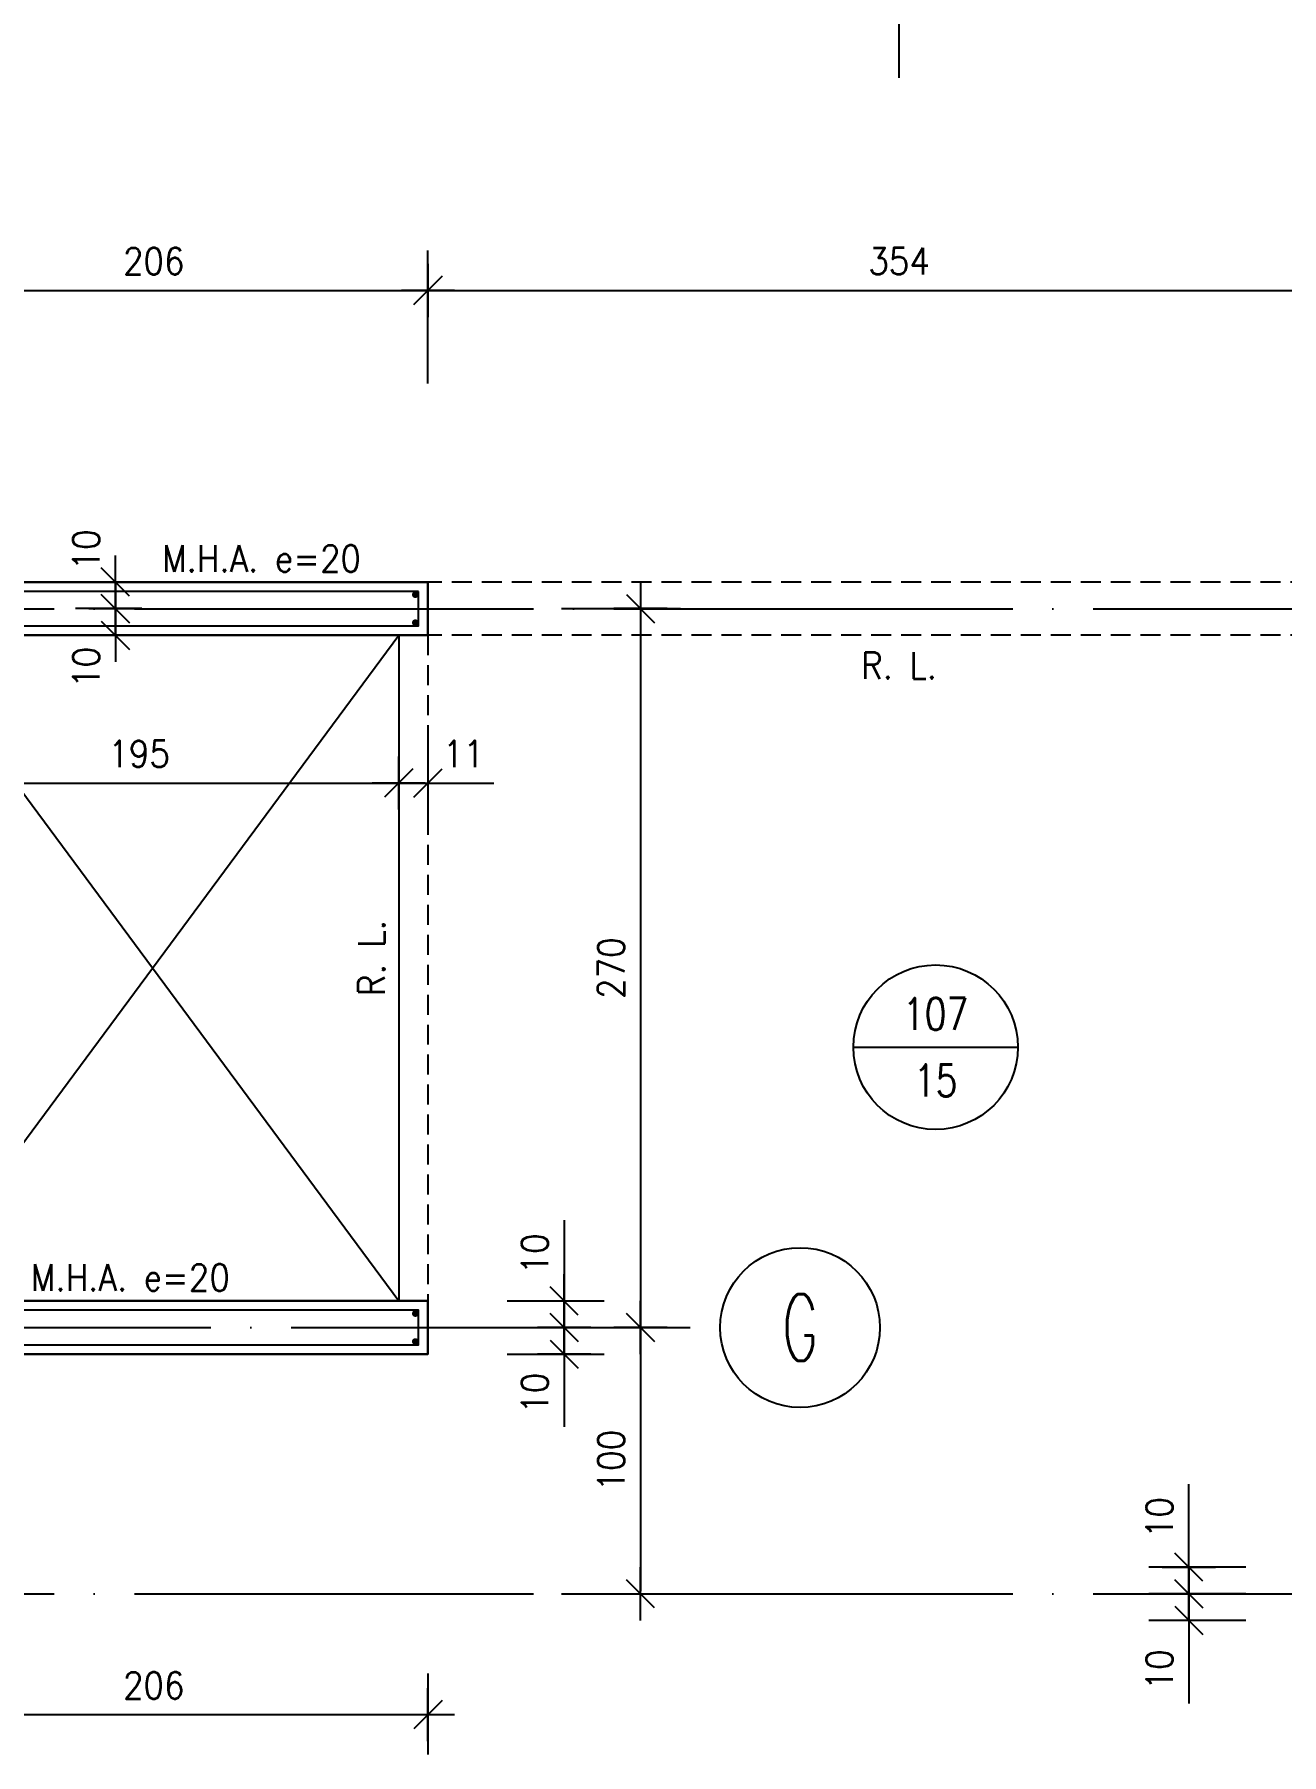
# Model space of a CAD drawing. Extents: x 2771 to 13802, y -1997 to 16878.
# Drawn here: x 5170 to 5638, y 5467 to 6113 of the extents above; entities that cross this region are included whole.
import ezdxf
from ezdxf.enums import TextEntityAlignment as Align

# ---------------------------------------------------------------- set-up
doc = ezdxf.new("R2010")
doc.units = 0
doc.header["$LTSCALE"] = 60
doc.header["$PDMODE"] = 1
doc.linetypes.add('EJES', pattern=[3, 2.5, -0.25, 0, -0.25])
doc.linetypes.add('HIDDEN2', pattern=[0.1875, 0.125, -0.0625])
doc.layers.get('0').update_dxf_attribs({"linetype": 'CONTINUOUS'})
doc.layers.get('DEFPOINTS').update_dxf_attribs({"linetype": 'CONTINUOUS'})
for name, color, linetype in [('AREA_MUROS', 6, 'CONTINUOUS'), ('COTAS', 3, 'CONTINUOUS'), ('CRUCES', 9, 'CONTINUOUS'), ('EJES', 1, 'EJES'), ('MALLA', 1, 'CONTINUOUS'), ('MUROS', 4, 'CONTINUOUS'), ('REFUERZOS', 3, 'HIDDEN2'), ('TEXTOS', 2, 'CONTINUOUS'), ('VIGAS', 2, 'CONTINUOUS')]:
    doc.layers.add(name, color=color, linetype=linetype)
doc.layers.add('RLA-LOSAS', color=3, linetype='CONTINUOUS', lineweight=9)
doc.styles.add('COTAS', font='romans.shx', dxfattribs={"width": 0.9})
doc.styles.add('ROMANS', font='romans.shx', dxfattribs={"width": 0.9, "height": 10})
doc.dimstyles.new('50', dxfattribs={"dimtxt": 10, "dimasz": 1, "dimexe": 15, "dimexo": 0, "dimgap": 6, "dimtad": 1, "dimdec": 8, "dimdsep": 46, "dimtxsty": 'COTAS', "dimblk": '$COTA$', "dimcen": 0.09, "dimdle": 10, "dimclrd": 256, "dimclre": 256, "dimclrt": 2, "dimadec": 0, "dimazin": 0, "dimtfac": 1, "dimtdec": 8, "dimtmove": 0, "dimatfit": 2, "dimfxl": 35, "dimfxlon": 1, "dimtolj": 1, "dimarcsym": 0})

# ---------------------------------------------------------------- blocks, each defined once
blk = doc.blocks.new('$COTA$')
at = {"layer": 'COTAS'}
for p, q in [((0, -10), (0, 10)), ((10, 0), (-10, 0)), ((5.3, 5.3), (-5.3, -5.3))]:
    blk.add_line(p, q, dxfattribs=at)
blk = doc.blocks.new('*D33')
at = {"layer": 'COTAS', "lineweight": -2, "transparency": 16777216}
for p, q in [((5367.63, 5897.71), (5412.32, 5897.71)), ((5397.32, 5896.71), (5397.32, 5628.71)), ((5367.63, 5627.71), (5412.32, 5627.71))]:
    blk.add_line(p, q, dxfattribs=at)
at = {"layer": 'DEFPOINTS', "color": 0, "transparency": 16777216}
for p in [(5367.63, 5897.71), (5367.63, 5627.71), (5397.32, 5627.71)]:
    blk.add_point(p, dxfattribs=at)
at = {"layer": 'COTAS', "lineweight": -2, "transparency": 16777216}
for p, rotation in [((5397.32, 5897.71), 90), ((5397.32, 5627.71), 270)]:
    blk.add_blockref('$COTA$', p, dxfattribs=dict(at, rotation=rotation))
at = {"layer": 'COTAS', "color": 2, "transparency": 16777216, "insert": (5386.32, 5762.71), "char_height": 10, "attachment_point": 5, "rotation": 90, "style": 'COTAS'}
blk.add_mtext('\\A1;270', dxfattribs=at)
blk = doc.blocks.new('*D38')
at = {"layer": 'COTAS', "lineweight": -2, "transparency": 16777216}
for p, q in [((5111.46, 5502.73), (5111.46, 5467.31)), ((5317.46, 5497.73), (5317.46, 5467.31)), ((5316.46, 5482.31), (5112.46, 5482.31))]:
    blk.add_line(p, q, dxfattribs=at)
at = {"layer": 'DEFPOINTS', "color": 0, "transparency": 16777216}
for p in [(5111.46, 5502.73), (5317.46, 5497.73), (5111.46, 5482.31)]:
    blk.add_point(p, dxfattribs=at)
at = {"layer": 'COTAS', "lineweight": -2, "transparency": 16777216, "rotation": 180}
blk.add_blockref('$COTA$', (5111.46, 5482.31), dxfattribs=at)
at = {"layer": 'COTAS', "lineweight": -2, "transparency": 16777216}
blk.add_blockref('$COTA$', (5317.46, 5482.31), dxfattribs=at)
at = {"layer": 'COTAS', "color": 2, "transparency": 16777216, "insert": (5214.46, 5493.31), "char_height": 10, "attachment_point": 5, "style": 'COTAS'}
blk.add_mtext('\\A1;206', dxfattribs=at)
blk = doc.blocks.new('*D58')
at = {"layer": 'COTAS', "lineweight": -2, "transparency": 16777216}
for p, q in [((5111.46, 5982.23), (5111.46, 6032.23)), ((5317.46, 5982.23), (5317.46, 6032.23)), ((5112.46, 6017.23), (5316.46, 6017.23))]:
    blk.add_line(p, q, dxfattribs=at)
at = {"layer": 'DEFPOINTS', "color": 0, "transparency": 16777216}
for p in [(5317.46, 6017.23), (5111.46, 5972.53), (5317.46, 5972.4)]:
    blk.add_point(p, dxfattribs=at)
at = {"layer": 'COTAS', "lineweight": -2, "transparency": 16777216, "rotation": 180}
blk.add_blockref('$COTA$', (5111.46, 6017.23), dxfattribs=at)
at = {"layer": 'COTAS', "lineweight": -2, "transparency": 16777216}
blk.add_blockref('$COTA$', (5317.46, 6017.23), dxfattribs=at)
at = {"layer": 'COTAS', "color": 2, "transparency": 16777216, "insert": (5214.46, 6028.23), "char_height": 10, "attachment_point": 5, "style": 'COTAS'}
blk.add_mtext('\\A1;206', dxfattribs=at)
blk = doc.blocks.new('$EJE$')
at = {"color": 6}
blk.add_circle((0, 0), 30, dxfattribs=at)
at = {"color": 6, "style": 'COTAS', "width": 0.6}
blk.add_attdef('EJE', text='', height=25, dxfattribs=at).set_placement((0, 0), align=Align.MIDDLE)
blk = doc.blocks.new('*D119')
at = {"layer": 'COTAS', "lineweight": -2, "transparency": 16777216}
for p, q in [((5367.63, 5627.71), (5412.32, 5627.71)), ((5397.32, 5626.71), (5397.32, 5528.71)), ((5367.63, 5527.71), (5412.32, 5527.71))]:
    blk.add_line(p, q, dxfattribs=at)
at = {"layer": 'DEFPOINTS', "color": 0, "transparency": 16777216}
for p in [(5367.63, 5627.71), (5367.63, 5527.71), (5397.32, 5527.71)]:
    blk.add_point(p, dxfattribs=at)
at = {"layer": 'COTAS', "lineweight": -2, "transparency": 16777216}
for p, rotation in [((5397.32, 5627.71), 90), ((5397.32, 5527.71), 270)]:
    blk.add_blockref('$COTA$', p, dxfattribs=dict(at, rotation=rotation))
at = {"layer": 'COTAS', "color": 2, "transparency": 16777216, "insert": (5386.32, 5577.71), "char_height": 10, "attachment_point": 5, "rotation": 90, "style": 'COTAS'}
blk.add_mtext('\\A1;100', dxfattribs=at)
blk = doc.blocks.new('*D120')
at = {"layer": 'COTAS', "lineweight": -2, "transparency": 16777216}
for p, q in [((5347.19, 5627.71), (5383.64, 5627.71)), ((5368.64, 5628.71), (5368.64, 5629.71)), ((5368.64, 5627.71), (5368.64, 5617.71)), ((5347.19, 5617.71), (5383.64, 5617.71)), ((5368.64, 5616.71), (5368.64, 5590.42))]:
    blk.add_line(p, q, dxfattribs=at)
at = {"layer": 'DEFPOINTS', "color": 0, "transparency": 16777216}
for p in [(5347.19, 5627.71), (5368.64, 5627.71), (5347.19, 5617.71)]:
    blk.add_point(p, dxfattribs=at)
at = {"layer": 'COTAS', "lineweight": -2, "transparency": 16777216}
for p, rotation in [((5368.64, 5627.71), 270), ((5368.64, 5617.71), 90)]:
    blk.add_blockref('$COTA$', p, dxfattribs=dict(at, rotation=rotation))
at = {"layer": 'COTAS', "color": 2, "transparency": 16777216, "insert": (5357.64, 5603.06), "char_height": 10, "attachment_point": 5, "rotation": 90, "style": 'COTAS'}
blk.add_mtext('\\A1;10', dxfattribs=at)
blk = doc.blocks.new('*D121')
at = {"layer": 'COTAS', "lineweight": -2, "transparency": 16777216}
for p, q in [((5368.64, 5668.04), (5368.64, 5637.71)), ((5347.19, 5637.71), (5383.64, 5637.71)), ((5368.64, 5638.71), (5368.64, 5639.71)), ((5368.64, 5627.71), (5368.64, 5637.71)), ((5368.64, 5627.71), (5368.64, 5637.71)), ((5347.19, 5627.71), (5383.64, 5627.71)), ((5368.64, 5626.71), (5368.64, 5625.71))]:
    blk.add_line(p, q, dxfattribs=at)
at = {"layer": 'DEFPOINTS', "color": 0, "transparency": 16777216}
for p in [(5347.19, 5637.71), (5368.64, 5637.71), (5347.19, 5627.71)]:
    blk.add_point(p, dxfattribs=at)
at = {"layer": 'COTAS', "lineweight": -2, "transparency": 16777216}
for p, rotation in [((5368.64, 5637.71), 270), ((5368.64, 5627.71), 90)]:
    blk.add_blockref('$COTA$', p, dxfattribs=dict(at, rotation=rotation))
at = {"layer": 'COTAS', "color": 2, "transparency": 16777216, "insert": (5357.64, 5655.4), "char_height": 10, "attachment_point": 5, "rotation": 90, "style": 'COTAS'}
blk.add_mtext('\\A1;10', dxfattribs=at)
blk = doc.blocks.new('*D125')
at = {"layer": 'COTAS', "lineweight": -2, "transparency": 16777216}
for p, q in [((5111.46, 5859.46), (5111.46, 5817.23)), ((5306.46, 5859.46), (5306.46, 5817.23)), ((5112.46, 5832.23), (5305.46, 5832.23))]:
    blk.add_line(p, q, dxfattribs=at)
at = {"layer": 'DEFPOINTS', "color": 0, "transparency": 16777216}
for p in [(5111.46, 5859.46), (5306.46, 5859.46), (5306.46, 5832.23)]:
    blk.add_point(p, dxfattribs=at)
at = {"layer": 'COTAS', "lineweight": -2, "transparency": 16777216, "rotation": 180}
blk.add_blockref('$COTA$', (5111.46, 5832.23), dxfattribs=at)
at = {"layer": 'COTAS', "lineweight": -2, "transparency": 16777216}
blk.add_blockref('$COTA$', (5306.46, 5832.23), dxfattribs=at)
at = {"layer": 'COTAS', "color": 2, "transparency": 16777216, "insert": (5208.96, 5843.23), "char_height": 10, "attachment_point": 5, "style": 'COTAS'}
blk.add_mtext('\\A1;195', dxfattribs=at)
blk = doc.blocks.new('*D126')
at = {"layer": 'COTAS', "lineweight": -2, "transparency": 16777216}
for p, q in [((5306.46, 5853.92), (5306.46, 5817.23)), ((5317.46, 5853.82), (5317.46, 5817.23)), ((5305.46, 5832.23), (5304.46, 5832.23)), ((5306.46, 5832.23), (5317.46, 5832.23)), ((5318.46, 5832.23), (5342.17, 5832.23))]:
    blk.add_line(p, q, dxfattribs=at)
at = {"layer": 'DEFPOINTS', "color": 0, "transparency": 16777216}
for p in [(5306.46, 5853.92), (5317.46, 5853.82), (5317.46, 5832.23)]:
    blk.add_point(p, dxfattribs=at)
at = {"layer": 'COTAS', "lineweight": -2, "transparency": 16777216}
blk.add_blockref('$COTA$', (5306.46, 5832.23), dxfattribs=at)
at = {"layer": 'COTAS', "lineweight": -2, "transparency": 16777216, "rotation": 180}
blk.add_blockref('$COTA$', (5317.46, 5832.23), dxfattribs=at)
at = {"layer": 'COTAS', "color": 2, "transparency": 16777216, "insert": (5330.81, 5843.23), "char_height": 10, "attachment_point": 5, "style": 'COTAS'}
blk.add_mtext('\\A1;11', dxfattribs=at)
blk = doc.blocks.new('*D129')
at = {"layer": 'COTAS', "lineweight": -2, "transparency": 16777216}
for p, q in [((5317.46, 5982.23), (5317.46, 6032.23)), ((5671.46, 5982.23), (5671.46, 6032.23)), ((5318.46, 6017.23), (5670.46, 6017.23))]:
    blk.add_line(p, q, dxfattribs=at)
at = {"layer": 'DEFPOINTS', "color": 0, "transparency": 16777216}
for p in [(5671.46, 6017.23), (5317.46, 5972.4), (5671.46, 5972.4)]:
    blk.add_point(p, dxfattribs=at)
at = {"layer": 'COTAS', "lineweight": -2, "transparency": 16777216, "rotation": 180}
blk.add_blockref('$COTA$', (5317.46, 6017.23), dxfattribs=at)
at = {"layer": 'COTAS', "lineweight": -2, "transparency": 16777216}
blk.add_blockref('$COTA$', (5671.46, 6017.23), dxfattribs=at)
at = {"layer": 'COTAS', "color": 2, "transparency": 16777216, "insert": (5494.46, 6028.23), "char_height": 10, "attachment_point": 5, "style": 'COTAS'}
blk.add_mtext('\\A1;354', dxfattribs=at)
blk = doc.blocks.new('*D147')
at = {"layer": 'COTAS', "lineweight": -2, "transparency": 16777216}
for p, q in [((5624.76, 5527.71), (5588.3, 5527.71)), ((5603.3, 5528.71), (5603.3, 5529.71)), ((5603.3, 5527.71), (5603.3, 5517.71)), ((5624.76, 5517.71), (5588.3, 5517.71)), ((5603.3, 5516.71), (5603.3, 5486.49))]:
    blk.add_line(p, q, dxfattribs=at)
at = {"layer": 'DEFPOINTS', "color": 0, "transparency": 16777216}
for p in [(5603.3, 5527.71), (5624.76, 5527.71), (5624.76, 5517.71)]:
    blk.add_point(p, dxfattribs=at)
at = {"layer": 'COTAS', "lineweight": -2, "transparency": 16777216}
for p, rotation in [((5603.3, 5527.71), 270), ((5603.3, 5517.71), 90)]:
    blk.add_blockref('$COTA$', p, dxfattribs=dict(at, rotation=rotation))
at = {"layer": 'COTAS', "color": 2, "transparency": 16777216, "insert": (5592.3, 5499.14), "char_height": 10, "attachment_point": 5, "rotation": 90, "style": 'COTAS'}
blk.add_mtext('\\A1;10', dxfattribs=at)
blk = doc.blocks.new('*D211')
at = {"layer": 'COTAS', "lineweight": -2, "transparency": 16777216}
for p, q in [((5211.38, 5907.71), (5185.02, 5907.71)), ((5200.02, 5908.71), (5200.02, 5909.71)), ((5200.02, 5897.71), (5200.02, 5907.71)), ((5210.02, 5897.71), (5185.02, 5897.71)), ((5200.02, 5896.71), (5200.02, 5895.71))]:
    blk.add_line(p, q, dxfattribs=at)
at = {"layer": 'DEFPOINTS', "color": 0, "transparency": 16777216}
for p in [(5200.02, 5907.71), (5211.38, 5907.71), (5210.02, 5897.71)]:
    blk.add_point(p, dxfattribs=at)
at = {"layer": 'COTAS', "lineweight": -2, "transparency": 16777216}
for p, rotation in [((5200.02, 5907.71), 270), ((5200.02, 5897.71), 90)]:
    blk.add_blockref('$COTA$', p, dxfattribs=dict(at, rotation=rotation))
at = {"layer": 'COTAS', "color": 2, "transparency": 16777216, "insert": (5189.02, 5919.77), "char_height": 10, "attachment_point": 5, "rotation": 90, "style": 'COTAS'}
blk.add_mtext('\\A1;10', dxfattribs=at)
blk = doc.blocks.new('*D212')
at = {"layer": 'COTAS', "lineweight": -2, "transparency": 16777216}
for p, q in [((5200.02, 5898.71), (5200.02, 5899.71)), ((5210.02, 5897.71), (5185.02, 5897.71)), ((5200.02, 5897.71), (5200.02, 5887.71)), ((5211.38, 5887.71), (5185.02, 5887.71)), ((5200.02, 5886.71), (5200.02, 5885.71))]:
    blk.add_line(p, q, dxfattribs=at)
at = {"layer": 'DEFPOINTS', "color": 0, "transparency": 16777216}
for p in [(5210.02, 5897.71), (5200.02, 5887.71), (5211.38, 5887.71)]:
    blk.add_point(p, dxfattribs=at)
at = {"layer": 'COTAS', "lineweight": -2, "transparency": 16777216}
for p, rotation in [((5200.02, 5897.71), 270), ((5200.02, 5887.71), 90)]:
    blk.add_blockref('$COTA$', p, dxfattribs=dict(at, rotation=rotation))
at = {"layer": 'COTAS', "color": 2, "transparency": 16777216, "insert": (5189.02, 5875.64), "char_height": 10, "attachment_point": 5, "rotation": 90, "style": 'COTAS'}
blk.add_mtext('\\A1;10', dxfattribs=at)
blk = doc.blocks.new('*D213')
at = {"layer": 'COTAS', "lineweight": -2, "transparency": 16777216}
for p, q in [((5603.3, 5538.71), (5603.3, 5568.92)), ((5624.76, 5537.71), (5588.3, 5537.71)), ((5603.3, 5527.71), (5603.3, 5537.71)), ((5624.76, 5527.71), (5588.3, 5527.71)), ((5603.3, 5526.71), (5603.3, 5525.71))]:
    blk.add_line(p, q, dxfattribs=at)
at = {"layer": 'DEFPOINTS', "color": 0, "transparency": 16777216}
for p in [(5624.76, 5537.71), (5603.3, 5527.71), (5624.76, 5527.71)]:
    blk.add_point(p, dxfattribs=at)
at = {"layer": 'COTAS', "lineweight": -2, "transparency": 16777216}
for p, rotation in [((5603.3, 5537.71), 270), ((5603.3, 5527.71), 90)]:
    blk.add_blockref('$COTA$', p, dxfattribs=dict(at, rotation=rotation))
at = {"layer": 'COTAS', "color": 2, "transparency": 16777216, "insert": (5592.3, 5556.28), "char_height": 10, "attachment_point": 5, "rotation": 90, "style": 'COTAS'}
blk.add_mtext('\\A1;10', dxfattribs=at)
blk = doc.blocks.new('LOSA')
at = {"color": 6, "linetype": 'Continuous'}
blk.add_line((-30.89, 0), (30.89, 0), dxfattribs=at)
at = {"color": 3, "linetype": 'Continuous'}
blk.add_circle((0, 0), 30.89, dxfattribs=at)
at = {"color": 2, "style": 'COTAS', "width": 0.8}
for tag, p in [('NUMERO', (0, 12.5)), ('E', (0, -12.5))]:
    blk.add_attdef(tag, text='', height=12, dxfattribs=at).set_placement(p, align=Align.MIDDLE)
at = {"layer": 'RLA-LOSAS', "style": 'COTAS', "flags": 1}
blk.add_attdef('DIRVER', text='', height=8.09, rotation=90, dxfattribs=at).set_placement((-30.45, 39.97), align=Align.MIDDLE)
at = {"layer": 'RLA-LOSAS', "linetype": 'ByBlock', "style": 'COTAS', "flags": 1}
blk.add_attdef('CUAVER', text='', height=8.09, rotation=90, dxfattribs=at).set_placement((-49.66, -4.86), align=Align.MIDDLE)
at = {"layer": 'RLA-LOSAS', "style": 'COTAS', "flags": 1}
blk.add_attdef('DIRHOR', text='', height=8.09, dxfattribs=at).set_placement((37.86, -29.26), align=Align.MIDDLE)
at = {"layer": 'RLA-LOSAS', "linetype": 'ByBlock', "style": 'COTAS', "flags": 1}
blk.add_attdef('CUAHOR', text='', height=8.09, dxfattribs=at).set_placement((-9.45, -47.67), align=Align.MIDDLE)
at = {"layer": 'RLA-LOSAS', "style": 'COTAS', "width": 0.7, "flags": 1}
blk.add_attdef('CONTRAFLECHA', text='', height=10, dxfattribs=at).set_placement((0, -67.5), align=Align.MIDDLE)

msp = doc.modelspace()

# ---------------------------------------------------------------- linework, layer by layer
at = {"layer": 'AREA_MUROS'}
for points in [[(5121.45585631, 5907.70691493), (5317.45585631, 5907.70691493), (5317.45585631, 5887.70691493), (5121.45585631, 5887.70691493), (5121.45585631, 5907.70691493)], [(5121.45585631, 5637.70691493), (5317.45585631, 5637.70691493), (5317.45585631, 5617.70691493), (5121.45585631, 5617.70691493), (5121.45585631, 5637.70691493)]]:
    msp.add_lwpolyline(points, dxfattribs=at)
at = {"layer": 'CRUCES'}
for p, q in [((5121.45585631, 5637.70691493), (5306.45585631, 5887.70691493)), ((5121.45585631, 5887.70691493), (5306.45585631, 5637.70691493))]:
    msp.add_line(p, q, dxfattribs=at)
at = {"layer": 'EJES'}
for points in [[(5494.45585631, 6097.05397631), (5494.45585631, 6873.70691493)], [(3946.45585631, 5897.70691493), (7044.95585631, 5897.70691493)], [(5085.92435624, 5627.70691493), (5427.26710255, 5627.70691493)], [(3946.45585631, 5527.70691493), (7044.95585631, 5527.70691493)]]:
    msp.add_lwpolyline(points, dxfattribs=at)
at = {"layer": 'MALLA'}
msp.add_lwpolyline([(5313.95585631, 5904.20691493), (4529.95585631, 5904.20691493), (4529.95585631, 5881.20691493), (5104.95585631, 5881.20691493), (5104.95585631, 5544.20691493), (4677.95585631, 5544.20691493), (4677.95585631, 5729.20691493), (4664.95585631, 5729.20691493), (4664.95585631, 5521.20691493), (5117.95585631, 5521.20691493), (5117.95585631, 5621.20691493), (5313.95585631, 5621.20691493), (5313.95585631, 5634.20691493), (5117.95585631, 5634.20691493), (5117.95585631, 5891.20691493), (5313.95585631, 5891.20691493)], close=True, dxfattribs=at)
at = {"layer": 'MALLA', "const_width": 1.25}
for points in [[(5312.08085631, 5902.95691493, -1), (5313.33085631, 5902.95691493, -1)], [(5312.08085631, 5892.45691493, -1), (5313.33085631, 5892.45691493, -1)], [(5312.08085631, 5632.95691493, -1), (5313.33085631, 5632.95691493, -1)], [(5312.08085631, 5622.45691493, -1), (5313.33085631, 5622.45691493, -1)]]:
    msp.add_lwpolyline(points, format="xyb", close=True, dxfattribs=at)
at = {"layer": 'MUROS'}
msp.add_lwpolyline([(5317.45585631, 5907.70691493), (4526.45585631, 5907.70691493), (4526.45585631, 5877.70691493), (5101.45585631, 5877.70691493), (5101.45585631, 5547.70691493), (4681.45585631, 5547.70691493), (4681.45585631, 5732.70691493), (4661.45585631, 5732.70691493), (4661.45585631, 5517.70691493), (5121.45585631, 5517.70691493), (5121.45585631, 5617.70691493), (5317.45585631, 5617.70691493), (5317.45585631, 5637.70691493), (5121.45585631, 5637.70691493), (5121.45585631, 5887.70691493), (5317.45585631, 5887.70691493)], close=True, dxfattribs=at)
at = {"layer": 'REFUERZOS'}
for p, q in [((5671.45585631, 5907.70691493), (5317.45585631, 5907.70691493)), ((5671.45585631, 5887.70691493), (5317.45585631, 5887.70691493)), ((5317.45585631, 5887.70691493), (5317.45585631, 5634.70691493))]:
    msp.add_line(p, q, dxfattribs=at)
at = {"layer": 'VIGAS'}
msp.add_line((5306.45585631, 5887.70691493), (5306.45585631, 5637.70691493), dxfattribs=at)

# ---------------------------------------------------------------- block references
for name, p, values in [('LOSA', (5508.18421997, 5733.00871237), {'NUMERO': '107', 'E': '15'}), ('$EJE$', (5457.26710255, 5627.70691493), {'EJE': 'G'})]:
    msp.add_blockref(name, p).add_auto_attribs(values)

# ---------------------------------------------------------------- texts
at = {"layer": 'TEXTOS', "style": 'ROMANS', "width": 0.9}
for s, p in [('M.H.A. e=20', (5254.91043143, 5916.510017)), ('R. L.', (5494.44409181, 5876.38839375)), ('M.H.A. e=20', (5205.60441426, 5646.510017))]:
    msp.add_text(s, height=10, dxfattribs=at).set_placement(p, align=Align.MIDDLE)
msp.add_text('R. L.', height=10, rotation=90, dxfattribs=at).set_placement((5296.24021006, 5766.51971928), align=Align.MIDDLE)

# ---------------------------------------------------------------- dimensions: what is measured, and where the dimension line sits
at = {"layer": 'COTAS'}
dim = msp.add_linear_dim(base=(5317.4558563143, 6017.2344090487), p1=(5111.4558563143, 5972.534334835), p2=(5317.4558563143, 5972.397539949), dimstyle='50', override={"dimtmove": 1}, dxfattribs=at)
dim.commit()
dim.dimension.update_dxf_attribs({"geometry": '*D58', "text_midpoint": (5214.4558563143, 6028.2344090487)})
for base, p1, p2, picture, middle in [((5671.4558563143, 6017.2344090487), (5317.4558563143, 5972.397539949), (5671.4558563143, 5972.397539949), '*D129', (5494.4558563143, 6028.2344090487)), ((5306.4558563143, 5832.2292924502), (5111.4558563143, 5859.4633918421), (5306.4558563143, 5859.4633918421), '*D125', (5208.9558563143, 5843.2292924502)), ((5317.4558563143, 5832.2292924502), (5306.4558563143, 5853.9220134779), (5317.4558563143, 5853.8166500586), '*D126', (5330.8129991715, 5843.2292924502)), ((5111.4558563143, 5482.3140779165), (5317.4558563143, 5497.7299259368), (5111.4558563143, 5502.7299259368), '*D38', (5214.4558563143, 5493.3140779165))]:
    dim = msp.add_linear_dim(base=base, p1=p1, p2=p2, dimstyle='50', dxfattribs=at)
    dim.commit()
    dim.dimension.update_dxf_attribs({"geometry": picture, "text_midpoint": middle})
for base, p1, p2, angle, picture, middle in [((5200.0242448262, 5907.7069149326), (5210.0242448262, 5897.7069149326), (5211.3820323963, 5907.7069149326), 90, '*D211', (5200.0242448262, 5919.7705097371)), ((5200.0242448262, 5887.7069149326), (5210.0242448262, 5897.7069149326), (5211.3820323963, 5887.7069149326), 270, '*D212', (5200.0242448262, 5875.643320128)), ((5368.6422727819, 5637.7069149326), (5347.1857742402, 5627.7069149326), (5347.1857742402, 5637.7069149326), 90, '*D121', (5368.6422727819, 5655.4000878164))]:
    dim = msp.add_linear_dim(base=base, p1=p1, p2=p2, angle=angle, dimstyle='50', override={"dimtmove": 1}, dxfattribs=at)
    dim.commit()
    dim.dimension.update_dxf_attribs({"geometry": picture, "text_midpoint": middle, "dimtype": 160})
dim = msp.add_linear_dim(base=(5397.3173214632, 5627.7069149326), p1=(5367.6273612242, 5897.7069149326), p2=(5367.6273612242, 5627.7069149326), angle=90, dimstyle='50', dxfattribs=at)
dim.commit()
dim.dimension.update_dxf_attribs({"geometry": '*D33', "text_midpoint": (5386.3173214632, 5762.7069149326)})
for base, p1, p2, angle, picture, middle in [((5368.6422727819, 5627.7069149326), (5347.1857742402, 5617.7069149326), (5347.1857742402, 5627.7069149326), 90, '*D120', (5368.6422727819, 5603.0640577897)), ((5603.3003657007, 5527.7069149326), (5624.7568642424, 5537.7069149326), (5624.7568642424, 5527.7069149326), 270, '*D213', (5603.3003657007, 5556.278343504)), ((5603.3003657007, 5527.7069149326), (5624.7568642424, 5517.7069149326), (5624.7568642424, 5527.7069149326), 90, '*D147', (5603.3003657007, 5499.1354863611))]:
    dim = msp.add_linear_dim(base=base, p1=p1, p2=p2, angle=angle, dimstyle='50', dxfattribs=at)
    dim.commit()
    dim.dimension.update_dxf_attribs({"geometry": picture, "text_midpoint": middle, "dimtype": 160})
dim = msp.add_aligned_dim(p1=(5367.6273612242, 5627.7069149326), p2=(5367.6273612242, 5527.7069149326), distance=29.689960239, dimstyle='50', dxfattribs=at)
dim.commit()
dim.dimension.update_dxf_attribs({"geometry": '*D119', "text_midpoint": (5386.3173214632, 5577.7069149326)})

doc.saveas('drawing.dxf')
